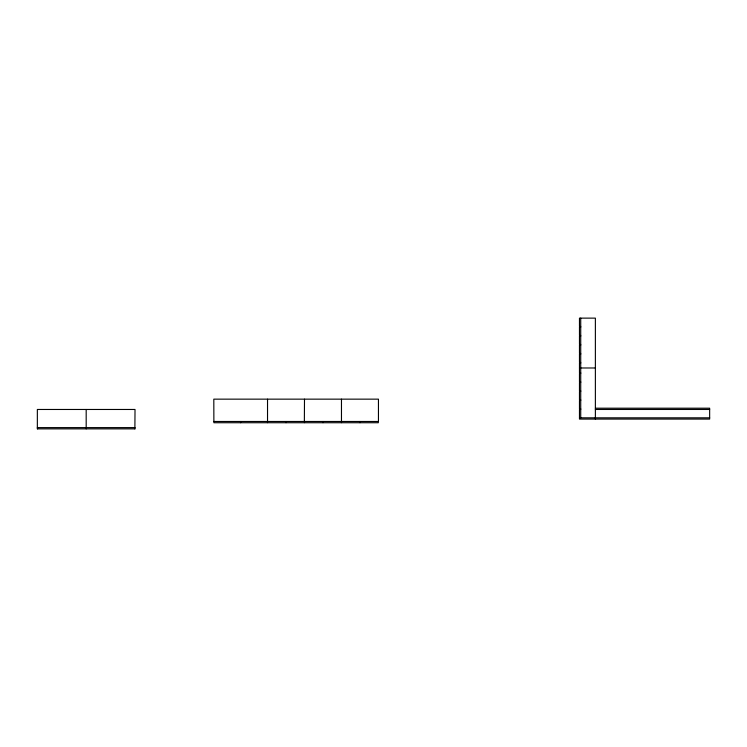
<?xml version="1.0" encoding="UTF-8"?>
<svg xmlns="http://www.w3.org/2000/svg" width="747" height="747" viewBox="0 0 747 747"><rect width="100%" height="100%" fill="white"/><g stroke="black" fill="none" stroke-linecap="round" stroke-linejoin="round"><path stroke-width="1.12" d="M580.727 326.504L579.467 326.504L579.467 318.129L595.378 318.129L595.378 419.086M580.727 327.13L579.467 327.13L579.467 335.506L580.727 335.506M580.727 336.131L579.467 336.131L579.467 344.507L580.727 344.507M580.727 345.133L579.467 345.133L579.467 353.499L580.727 353.499M580.727 354.134L579.467 354.134L579.467 362.5L580.727 362.5M580.727 363.135L579.467 363.135L579.467 372.828L580.727 372.828M579.467 367.982L595.378 367.982M580.727 373.453L579.467 373.453L579.467 381.829L580.727 381.829M580.727 382.455L579.467 382.455L579.467 390.83L580.727 390.83M580.727 391.456L579.467 391.456L579.467 399.822L580.727 399.822M580.727 400.457L579.467 400.457L579.467 408.824L580.727 408.824M595.378 408.198L709.65 408.198L709.65 419.086L579.467 419.086L579.467 409.459L580.727 409.459M595.378 409.459L709.65 409.459M579.467 417.825L709.65 417.825M213.81 421.476L378.449 421.476L378.449 399.15L213.81 399.15L213.875 422.737L240.525 422.737L240.525 421.476M37.35 427.611L135.02 427.611M135.02 428.871L37.35 428.871L37.35 409.468L135.02 409.468L134.88 428.871M580.727 318.129L580.727 417.825M378.309 421.476L378.309 422.737L360.101 422.737L360.101 421.476M359.821 421.476L359.821 422.737L341.612 422.737L341.612 421.476M341.472 399.15L341.472 421.476M341.332 421.476L341.332 422.737L323.124 422.737L323.124 421.476M322.844 421.476L322.844 422.737L304.636 422.737L304.636 421.476M304.496 399.15L304.356 422.737L286.148 422.737L286.148 421.476M285.877 421.476L285.877 422.737L267.659 422.737L267.659 421.476M267.529 399.15L267.529 421.476M267.389 421.476L267.389 422.737L240.739 422.737L240.739 421.476M86.185 409.468L86.185 428.871M37.49 427.611L37.49 428.871"/></g></svg>
